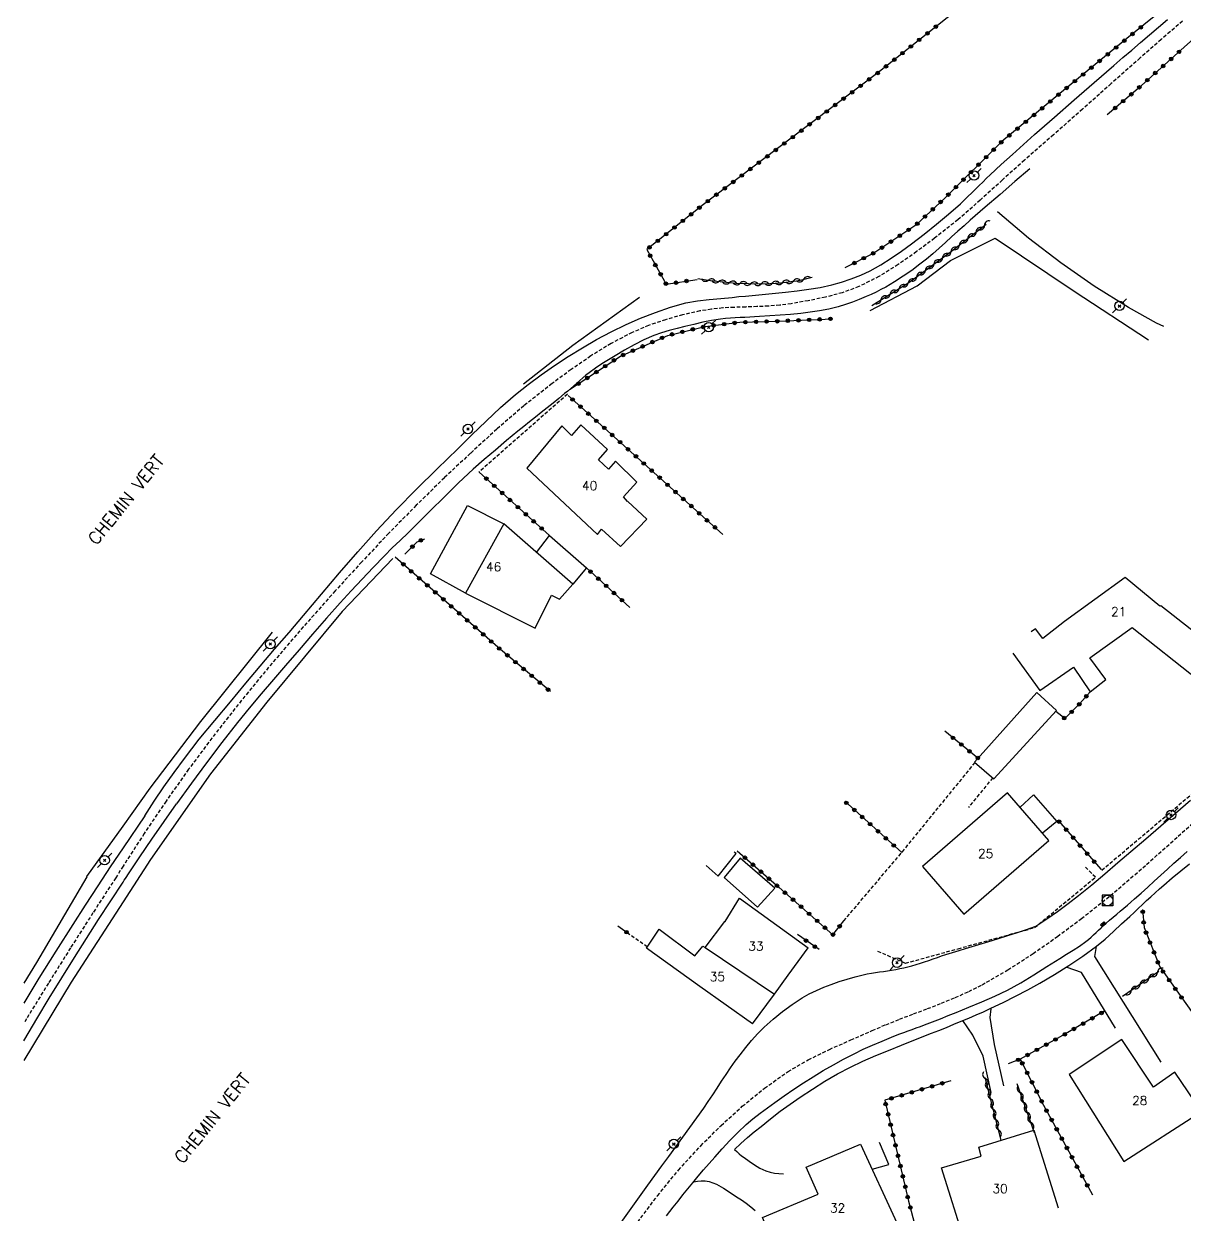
# Model space of a CAD drawing. Header units: millimetres. Extents: x 137000 to 138002, y 152999 to 154002.
# Drawn here: x 137000 to 137163.7, y 153202 to 153369.9 of the extents above; entities that cross this region are included whole.
import ezdxf
from ezdxf.enums import TextEntityAlignment as Align

# ---------------------------------------------------------------- set-up
doc = ezdxf.new("R2010")
doc.units = ezdxf.units.MM
doc.linetypes.add('DASHED', pattern=[0.75, 0.5, -0.25])
doc.layers.get('0').update_dxf_attribs({"linetype": 'CONTINUOUS'})
for name, color, linetype in [('W0001', 6, 'DASHED'), ('W0008', 7, 'CONTINUOUS'), ('W0014', 7, 'CONTINUOUS'), ('W0017', 7, 'CONTINUOUS'), ('W0101', 7, 'CONTINUOUS'), ('W0104', 1, 'CONTINUOUS'), ('W0112', 1, 'DASHED'), ('W0300', 7, 'CONTINUOUS'), ('W0310', 3, 'CONTINUOUS'), ('W0322', 7, 'CONTINUOUS'), ('W0323', 7, 'CONTINUOUS'), ('W0330', 7, 'CONTINUOUS'), ('W0401', 7, 'CONTINUOUS'), ('W0420', 7, 'CONTINUOUS'), ('W0473', 7, 'CONTINUOUS'), ('W0989', 7, 'CONTINUOUS'), ('W0991', 7, 'CONTINUOUS'), ('W1102', 7, 'CONTINUOUS')]:
    doc.layers.add(name, color=color, linetype=linetype)
doc.styles.get("Standard").update_dxf_attribs({"font": 'romans.shx', "width": 0.85})

# ---------------------------------------------------------------- blocks, each defined once
blk = doc.blocks.new('T473')
for p, q in [((-0.166667, 0.166667), (0.166667, -0.166667)), ((-0.166667, -0.166667), (0.166667, 0.166667)), ((0.500001, 0.500001), (1.000002, 1.000002)), ((-1.000002, -1.000002), (-0.500001, -0.500001))]:
    blk.add_line(p, q)
blk.add_ellipse((0, 0), major_axis=(0.471405, 0.471405), ratio=1, start_param=5.4977871438, end_param=11.780972451)
blk = doc.blocks.new('T420')
for p, q in [((0.75, 0.75), (-0.75, 0.75)), ((-0.75, 0.75), (-0.75, -0.75)), ((0.75, 0.75), (0.75, -0.75)), ((0.75, -0.75), (-0.75, -0.75))]:
    blk.add_line(p, q)
blk.add_ellipse((0, 0), major_axis=(-0.53, 0.53), ratio=1, start_param=3.926991, end_param=10.210176)
blk = doc.blocks.new('T401')
for p, q in [((-0.3, 0.3), (0, 0.3)), ((-0.3, -0.25), (-0.3, 0.3)), ((-0.3, 0.15), (0, 0.15)), ((-0.3, 0), (0, 0)), ((0, 0.3), (0, -0.25)), ((-0.3, -0.15), (0, -0.15)), ((-0.3, -0.25), (-0.3, -0.3)), ((-0.3, -0.3), (0, -0.3)), ((0, -0.3), (0, -0.25))]:
    blk.add_line(p, q)
blk = doc.blocks.new('t310o')
at = {"color": 0, "linetype": 'Continuous'}
for centre, start, end in [((-0.5, 0.38), 216.8699, 323.1304), ((0.5, -0.37), 36.8699, 143.1303)]:
    blk.add_arc(centre, 0.625, start, end, dxfattribs=at)
blk = doc.blocks.new('t323o')
at = {"color": 0, "linetype": 'Continuous'}
for radius in [0.25, 0.15]:
    blk.add_circle((0, 0), radius, dxfattribs=at)
blk = doc.blocks.new('t322o')
at = {"color": 0, "linetype": 'Continuous'}
for radius in [0.25, 0.15]:
    blk.add_circle((0, 0), radius, dxfattribs=at)

msp = doc.modelspace()

# ---------------------------------------------------------------- linework, layer by layer
at = {"layer": 'W0001'}
for points in [[(137163.41, 153370.23), (137160.42, 153367.64), (137157.45, 153365.03), (137153.38, 153361.41), (137149.3, 153357.8), (137145.22, 153354.2), (137141.13, 153350.61), (137138.01, 153347.81), (137134.91, 153344.99), (137131.75, 153342.22), (137128.46, 153339.6), (137125.92, 153337.72), (137123.32, 153335.89), (137120.61, 153334.21), (137117.76, 153332.78), (137115.44, 153331.93), (137113.06, 153331.29), (137110.65, 153330.8), (137108.24, 153330.38), (137106.63, 153330.16), (137105.02, 153330.03), (137103.41, 153329.96), (137101.8, 153329.91), (137100.19, 153329.86), (137098.58, 153329.77), (137096.97, 153329.6), (137095.37, 153329.35), (137092.91, 153328.8), (137090.49, 153328.12), (137088.12, 153327.3), (137085.8, 153326.31), (137082.82, 153324.76), (137079.96, 153323), (137077.2, 153321.09), (137074.51, 153319.11), (137070.54, 153315.98), (137066.72, 153312.69), (137063, 153309.28), (137059.33, 153305.83), (137055.36, 153301.95), (137051.47, 153297.99), (137047.66, 153293.96), (137043.92, 153289.86), (137039.42, 153284.8), (137035.01, 153279.67), (137030.71, 153274.45), (137026.53, 153269.12), (137023.25, 153264.71), (137020.07, 153260.22), (137016.99, 153255.67), (137014, 153251.05)], [(137086.58, 153200.84), (137089.38, 153204.56), (137092.33, 153208.17), (137095.48, 153211.62), (137098.34, 153214.46), (137101.34, 153217.18), (137104.48, 153219.74), (137107.79, 153222.07), (137110.64, 153223.75), (137113.62, 153225.2), (137116.65, 153226.53), (137119.66, 153227.86), (137121.58, 153228.69), (137123.53, 153229.47), (137125.49, 153230.21), (137127.45, 153230.95), (137129.41, 153231.71), (137131.36, 153232.51), (137133.28, 153233.37), (137135.15, 153234.32), (137138.81, 153236.42), (137142.35, 153238.71), (137145.79, 153241.14), (137149.17, 153243.65), (137153.84, 153247.38), (137158.37, 153251.29), (137162.83, 153255.28), (137167.32, 153259.23)], [(137014, 153251.05), (137012.96, 153249.39)], [(137012.96, 153249.39), (137009.75, 153244.46), (137006.59, 153239.51), (137003.47, 153234.53), (137000.38, 153229.52), (137000, 153228.89)]]:
    msp.add_lwpolyline(points, dxfattribs=at)
at = {"layer": 'W0008'}
for points in [[(137017.06, 153258.13), (137018.39, 153260.2), (137019.77, 153262.24), (137021.19, 153264.25), (137022.65, 153266.23), (137024.75, 153268.94), (137026.92, 153271.6), (137029.13, 153274.23), (137031.33, 153276.86), (137033.34, 153279.25), (137035.37, 153281.64), (137037.41, 153284.02), (137039.45, 153286.4), (137041.99, 153289.4), (137044.53, 153292.41), (137047.1, 153295.39), (137049.73, 153298.32), (137052.53, 153301.29), (137055.4, 153304.2), (137058.3, 153307.07), (137061.21, 153309.92), (137063.2, 153311.87), (137065.19, 153313.82), (137067.22, 153315.73), (137069.33, 153317.56), (137071.13, 153318.99), (137072.98, 153320.36), (137074.87, 153321.67), (137076.8, 153322.93), (137078.78, 153324.15), (137080.79, 153325.32), (137082.84, 153326.42), (137084.94, 153327.43), (137087, 153328.33), (137089.09, 153329.15), (137091.22, 153329.88), (137093.39, 153330.48), (137095.01, 153330.78), (137096.65, 153330.97), (137098.29, 153331.11), (137099.93, 153331.27), (137100.86, 153331.37), (137101.8, 153331.46), (137102.74, 153331.54), (137103.68, 153331.63), (137104.62, 153331.71), (137105.55, 153331.8), (137106.49, 153331.9), (137107.42, 153332.01), (137109.06, 153332.21), (137110.7, 153332.42), (137112.34, 153332.68), (137113.96, 153333.03), (137115.34, 153333.42), (137116.7, 153333.87), (137118.04, 153334.39), (137119.35, 153334.99), (137120.88, 153335.84), (137122.35, 153336.79), (137123.78, 153337.8), (137125.19, 153338.83), (137126.97, 153340.18), (137128.71, 153341.58), (137130.42, 153343.01), (137132.09, 153344.48), (137132.64, 153344.98), (137133.17, 153345.48), (137133.7, 153345.99), (137134.22, 153346.51), (137134.74, 153347.03), (137135.26, 153347.54), (137135.79, 153348.06), (137136.32, 153348.56), (137137.87, 153350), (137139.43, 153351.42), (137141, 153352.84), (137142.57, 153354.24), (137145.35, 153356.7), (137148.15, 153359.14), (137150.95, 153361.57), (137153.76, 153363.99), (137155.01, 153365.08), (137156.27, 153366.15), (137157.52, 153367.23), (137158.78, 153368.3), (137160.04, 153369.38), (137161.29, 153370.46)], [(137141.9, 153349.4), (137139.79, 153347.6), (137137.69, 153345.79), (137135.59, 153343.97), (137133.49, 153342.16), (137132.61, 153341.38), (137131.73, 153340.59), (137130.86, 153339.79), (137129.99, 153339), (137129.12, 153338.21), (137128.23, 153337.43), (137127.32, 153336.68), (137126.39, 153335.95), (137125.23, 153335.08), (137124.03, 153334.26), (137122.81, 153333.47), (137121.56, 153332.73), (137120.89, 153332.36), (137120.2, 153332.02), (137119.51, 153331.69), (137118.8, 153331.39), (137117.84, 153330.98), (137116.86, 153330.59), (137115.87, 153330.24), (137114.86, 153329.93), (137113.56, 153329.62), (137112.24, 153329.37), (137110.91, 153329.17), (137109.58, 153329), (137108.12, 153328.85), (137106.67, 153328.74), (137105.21, 153328.65), (137103.75, 153328.56), (137103.07, 153328.51), (137102.39, 153328.48), (137101.7, 153328.45), (137101.02, 153328.42), (137100.33, 153328.38), (137099.65, 153328.34), (137098.96, 153328.27), (137098.28, 153328.19), (137097.01, 153327.99), (137095.75, 153327.75), (137094.49, 153327.46), (137093.24, 153327.16), (137092.14, 153326.89), (137091.03, 153326.61), (137089.94, 153326.29), (137088.87, 153325.9), (137087.45, 153325.28), (137086.07, 153324.57), (137084.73, 153323.82), (137083.39, 153323.04), (137082.46, 153322.48), (137081.54, 153321.89), (137080.63, 153321.28), (137079.74, 153320.64), (137079.29, 153320.29), (137078.85, 153319.93), (137078.42, 153319.56), (137077.99, 153319.19), (137077.57, 153318.81), (137077.14, 153318.43), (137076.72, 153318.06), (137076.28, 153317.69), (137075.47, 153317.02), (137074.64, 153316.36), (137073.82, 153315.69), (137072.99, 153315.04), (137072.16, 153314.38), (137071.34, 153313.72), (137070.52, 153313.05), (137069.7, 153312.38), (137068.1, 153311.06), (137066.51, 153309.74), (137064.94, 153308.4), (137063.39, 153307.03), (137061.33, 153305.1), (137059.32, 153303.13), (137057.33, 153301.14), (137055.33, 153299.17), (137054.21, 153298.08), (137053.09, 153297), (137051.97, 153295.92), (137050.87, 153294.81), (137049.28, 153293.18), (137047.72, 153291.53), (137046.16, 153289.86), (137044.63, 153288.18), (137042.67, 153286), (137040.74, 153283.79), (137038.83, 153281.58), (137036.92, 153279.36), (137035.2, 153277.36), (137033.49, 153275.36), (137031.79, 153273.34), (137030.13, 153271.3), (137027.92, 153268.48), (137025.76, 153265.63), (137023.63, 153262.76), (137021.54, 153259.85)], [(137014, 153248.81), (137014.17, 153249.06), (137014.34, 153249.32), (137014.51, 153249.58), (137014.68, 153249.83), (137016.37, 153252.36), (137018.08, 153254.87), (137019.8, 153257.36), (137021.54, 153259.85)], [(137142.74, 153242.57), (137144.27, 153243.6), (137145.79, 153244.67), (137147.28, 153245.76), (137148.75, 153246.89), (137150.63, 153248.4), (137152.47, 153249.96), (137154.3, 153251.55), (137156.12, 153253.12), (137158.24, 153254.92), (137160.35, 153256.72), (137162.45, 153258.53), (137164.55, 153260.35)], [(137017.06, 153258.13), (137014, 153253.64)], [(137014, 153253.64), (137012.2, 153250.95), (137010.42, 153248.26), (137008.66, 153245.55), (137006.91, 153242.83), (137004.51, 153239.05), (137002.14, 153235.24), (137000, 153231.74)], [(137000, 153226.41), (137000.13, 153226.63), (137001.86, 153229.53), (137003.6, 153232.41), (137005.37, 153235.29), (137007.15, 153238.15), (137008.84, 153240.83), (137010.54, 153243.5), (137012.26, 153246.16), (137014, 153248.81)], [(137083.77, 153200.11), (137085.89, 153203.08), (137088.01, 153206.04), (137089, 153207.4), (137089.98, 153208.76), (137090.97, 153210.11), (137091.97, 153211.47), (137092.96, 153212.82), (137093.95, 153214.18), (137094.93, 153215.54), (137095.9, 153216.91), (137096.54, 153217.85), (137097.17, 153218.8), (137097.8, 153219.75), (137098.42, 153220.71), (137099.04, 153221.66), (137099.68, 153222.61), (137100.34, 153223.54), (137101.03, 153224.45), (137101.83, 153225.47), (137102.65, 153226.46), (137103.51, 153227.43), (137104.43, 153228.34), (137105.69, 153229.47), (137107, 153230.54), (137108.37, 153231.55), (137109.8, 153232.47), (137110.78, 153233.02), (137111.79, 153233.51), (137112.83, 153233.96), (137113.87, 153234.37), (137114.99, 153234.76), (137116.12, 153235.12), (137117.25, 153235.44), (137118.4, 153235.72), (137118.97, 153235.84), (137119.54, 153235.94), (137120.11, 153236.04), (137120.68, 153236.12), (137121.26, 153236.2), (137121.83, 153236.29), (137122.4, 153236.38), (137122.97, 153236.48), (137123.54, 153236.59), (137124.1, 153236.71), (137124.67, 153236.84), (137125.23, 153236.98), (137125.84, 153237.16), (137126.45, 153237.35), (137127.05, 153237.55), (137127.65, 153237.76), (137128.25, 153237.97), (137128.85, 153238.18), (137129.45, 153238.39), (137130.05, 153238.59), (137130.98, 153238.88), (137131.91, 153239.16), (137132.84, 153239.44), (137133.77, 153239.72), (137134.7, 153240), (137135.63, 153240.27), (137136.56, 153240.56), (137137.49, 153240.85), (137138.81, 153241.27), (137140.13, 153241.69), (137141.44, 153242.13), (137142.75, 153242.57)], [(137090.65, 153201.71), (137091.58, 153202.93), (137092.27, 153203.81), (137092.95, 153204.68), (137093.65, 153205.54), (137094.35, 153206.4)]]:
    msp.add_lwpolyline(points, dxfattribs=at)
at = {"layer": 'W0014'}
for points in [[(137094.35, 153206.4), (137095.11, 153207.32), (137095.88, 153208.22), (137096.66, 153209.12), (137097.46, 153210.01), (137098.52, 153211.19), (137099.6, 153212.36), (137100.71, 153213.5), (137101.86, 153214.6), (137102.84, 153215.43), (137103.86, 153216.22), (137104.89, 153216.97), (137105.93, 153217.72), (137107.26, 153218.66), (137108.6, 153219.59), (137109.95, 153220.49), (137111.33, 153221.35), (137112.75, 153222.21), (137114.18, 153223.03), (137115.63, 153223.83), (137117.1, 153224.59), (137118.4, 153225.22), (137119.72, 153225.81), (137121.05, 153226.38), (137122.38, 153226.94), (137122.96, 153227.17), (137123.54, 153227.39), (137124.12, 153227.6), (137124.71, 153227.82), (137125.3, 153228.02), (137125.88, 153228.24), (137126.47, 153228.45), (137127.05, 153228.67), (137128.16, 153229.1), (137129.27, 153229.53), (137130.38, 153229.97), (137131.49, 153230.42), (137133.31, 153231.17), (137135.14, 153231.92), (137136.95, 153232.71), (137138.73, 153233.57), (137140.62, 153234.61), (137142.47, 153235.73), (137144.3, 153236.89), (137146.12, 153238.04), (137147.05, 153238.61), (137147.99, 153239.18), (137148.91, 153239.77), (137149.79, 153240.4), (137150.17, 153240.71), (137150.54, 153241.02), (137150.89, 153241.35), (137151.24, 153241.68), (137151.59, 153242.02), (137151.93, 153242.35), (137152.29, 153242.68), (137152.64, 153243.01), (137153.14, 153243.44), (137153.64, 153243.87), (137154.15, 153244.29), (137154.65, 153244.71), (137155.16, 153245.13), (137155.66, 153245.56), (137156.16, 153245.99), (137156.66, 153246.42), (137157.59, 153247.25), (137158.52, 153248.08), (137159.45, 153248.92), (137160.37, 153249.77), (137161.29, 153250.61), (137162.21, 153251.45), (137163.13, 153252.29), (137164.06, 153253.13)], [(137100.24, 153211.1), (137101.15, 153211.94), (137102.08, 153212.76), (137103.02, 153213.56), (137103.98, 153214.35), (137105.33, 153215.42), (137106.69, 153216.47), (137108.08, 153217.5), (137109.5, 153218.48), (137111.23, 153219.61), (137112.98, 153220.7), (137114.77, 153221.74), (137116.59, 153222.71), (137118.36, 153223.55), (137120.16, 153224.32), (137121.97, 153225.05), (137123.78, 153225.78), (137124.83, 153226.21), (137125.89, 153226.64), (137126.95, 153227.06), (137128, 153227.48), (137129.06, 153227.89), (137130.12, 153228.31), (137131.17, 153228.74), (137132.22, 153229.18), (137133.27, 153229.62), (137134.31, 153230.07), (137135.35, 153230.52), (137136.38, 153231), (137138.13, 153231.84), (137139.87, 153232.7), (137141.6, 153233.6), (137143.3, 153234.54), (137145.36, 153235.76), (137147.39, 153237.03), (137149.38, 153238.36), (137151.31, 153239.77), (137152.53, 153240.76), (137153.69, 153241.81), (137154.84, 153242.89), (137155.99, 153243.95), (137156.59, 153244.5), (137157.19, 153245.06), (137157.78, 153245.62), (137158.37, 153246.18), (137158.97, 153246.73), (137159.57, 153247.29), (137160.17, 153247.84), (137160.78, 153248.38), (137161.97, 153249.39), (137163.17, 153250.38), (137164.39, 153251.36)]]:
    msp.add_lwpolyline(points, dxfattribs=at)
at = {"layer": 'W0017'}
for points in [[(137151.26, 153239.72), (137150.99, 153238.32), (137160.35, 153223.38)], [(137153.96, 153228.19), (137149.17, 153236.05), (137147.14, 153236.77)], [(137136.41, 153230.91), (137136.26, 153229.69), (137136.84, 153225.91), (137138.17, 153220.06)], [(137136.42, 153219.11), (137135.33, 153224.27), (137133.83, 153227.2), (137132.42, 153229.26)], [(137100.22, 153211.09), (137100.55, 153210.78), (137100.89, 153210.49), (137101.24, 153210.21), (137101.6, 153209.94), (137102.32, 153209.42), (137103.06, 153208.92), (137103.83, 153208.46), (137104.64, 153208.09), (137105.25, 153207.9), (137105.87, 153207.76), (137106.5, 153207.68), (137107.14, 153207.67)], [(137094.46, 153206.52), (137095, 153206.64), (137095.55, 153206.68), (137096.1, 153206.65), (137096.65, 153206.55), (137097.71, 153206.18), (137098.69, 153205.64), (137099.62, 153205.03), (137100.54, 153204.43), (137101.22, 153203.98), (137101.88, 153203.51), (137102.53, 153203.02), (137103.16, 153202.5)]]:
    msp.add_lwpolyline(points, dxfattribs=at)
at = {"layer": 'W0101'}
for points in [[(137070.96, 153307.16), (137080.9, 153297.83), (137081.49, 153298.57), (137084.17, 153296.12), (137087.88, 153299.99), (137085.18, 153302.46), (137085.16, 153302.46), (137084.58, 153303.13), (137086.48, 153305.19), (137083.44, 153308.18), (137082.46, 153307.06), (137081.04, 153308.36), (137082.34, 153309.79), (137078.55, 153313.3), (137077.25, 153311.78), (137075.87, 153313.14)], [(137138.75, 153261.38), (137126.75, 153250.98), (137132.57, 153244.27), (137144.57, 153254.66)], [(137147.43, 153221.68), (137155.15, 153209.39), (137166.11, 153216.45), (137162.34, 153221.97), (137159.32, 153219.86), (137154.85, 153226.62)], [(137104.21, 153201.47), (137112.02, 153204.8), (137110.33, 153208.6), (137118.02, 153211.85), (137123.11, 153200.73), (137107.52, 153193.82)]]:
    msp.add_lwpolyline(points, close=True, dxfattribs=at)
for points in [[(137057.35, 153292.28), (137062.6, 153301.91), (137067.7, 153299.31)], [(137062.31, 153289.54), (137072.12, 153284.62), (137074.43, 153289.27), (137075.55, 153288.68), (137077.44, 153290.82), (137067.7, 153299.31)], [(137062.31, 153289.54), (137057.35, 153292.28)], [(137168.65, 153281.26), (137160.36, 153287.76), (137160.21, 153287.7), (137155.35, 153291.76), (137146.8, 153285.57), (137143.73, 153283.16), (137142.69, 153284.53), (137142.09, 153284.11)], [(137139.48, 153281.11), (137143.32, 153275.81), (137148.05, 153279.1), (137150.39, 153275.64), (137152.62, 153277.36), (137150.35, 153280.44), (137156.32, 153284.72), (137165.61, 153277.35), (137168.65, 153281.26)], [(137096.08, 153239.57), (137098.88, 153243.26), (137098.9, 153243.26), (137100.96, 153246.55), (137110.65, 153239.52)], [(137102.77, 153228.81), (137095.34, 153234.09), (137087.82, 153239.48), (137089.59, 153242.14), (137094.66, 153238.42), (137095.79, 153239.76), (137096.08, 153239.57)], [(137105.88, 153233), (137107.83, 153235.65), (137110.65, 153239.52)], [(137102.78, 153228.79), (137105.88, 153233)], [(137129.44, 153208.48), (137135.05, 153210.14), (137134.72, 153211.4), (137142.45, 153213.79), (137145.89, 153202.87)], [(137132.79, 153197.88), (137129.44, 153208.48)]]:
    msp.add_lwpolyline(points, dxfattribs=at)
at = {"layer": 'W0104'}
for points in [[(137067.7, 153299.31), (137062.31, 153289.54)], [(137072.3, 153295.3), (137074.15, 153297.66), (137079.36, 153293.1), (137077.44, 153290.82)], [(137097.92, 153249.63), (137100.48, 153252.82), (137100.21, 153253.04)], [(137096.22, 153251.15), (137097.92, 153249.63)], [(137119.67, 153208.29), (137122.01, 153208.96), (137120.71, 153212.07)]]:
    msp.add_lwpolyline(points, dxfattribs=at)
for points in [[(137142.86, 153275.53), (137134.08, 153265.73), (137136.83, 153263.36), (137145.67, 153272.99)], [(137140.49, 153259.33), (137142.42, 153261.12), (137145.7, 153257.33), (137143.67, 153255.69)], [(137105.94, 153247.94), (137101.03, 153252.19), (137098.79, 153249.44), (137103.48, 153245.24)]]:
    msp.add_lwpolyline(points, close=True, dxfattribs=at)
at = {"layer": 'W0112'}
for points in [[(137076.66, 153317.61), (137064.18, 153306.6)], [(137115.65, 153243.32), (137123.91, 153253.07), (137134.17, 153265.65)], [(137152.04, 153250.47), (137169.35, 153265.13)], [(137136.65, 153263.51), (137133.23, 153259.32)], [(137120.4, 153239.07), (137124.36, 153237.36), (137131.77, 153239.4), (137142.57, 153242.38), (137151.14, 153249.48)], [(137151.14, 153249.48), (137149.74, 153250.92)], [(137087.94, 153239.65), (137085.09, 153241.65)]]:
    msp.add_lwpolyline(points, dxfattribs=at)
at = {"layer": 'W0300'}
msp.add_lwpolyline([(137160.79, 153327.15), (137159.75, 153327.65), (137155.81, 153329.82), (137150.96, 153332.87), (137146.26, 153336.14), (137141.71, 153339.62), (137137.32, 153343.31)], dxfattribs=at)
at = {"layer": 'W0310'}
for points in [[(137119.63, 153330.14), (137124.84, 153333.36), (137130.66, 153337.64), (137135.72, 153341.59)], [(137095.08, 153333.94), (137096.85, 153333.66), (137098.63, 153333.44), (137100.42, 153333.29), (137102.21, 153333.21), (137103.72, 153333.19), (137105.23, 153333.23), (137106.73, 153333.33), (137108.23, 153333.5), (137108.98, 153333.61), (137109.72, 153333.75), (137110.45, 153333.93), (137111.18, 153334.13)], [(137160.08, 153236.2), (137154.96, 153232.65)], [(137137.87, 153212.38), (137135.58, 153221.26)], [(137140.08, 153220.39), (137142.52, 153213.46)]]:
    msp.add_lwpolyline(points, dxfattribs=at)
at = {"layer": 'W0322'}
msp.add_lwpolyline([(137162.78, 153373.62), (137155.58, 153367.77), (137146.94, 153360.68), (137137.95, 153353.23), (137129.96, 153345.33), (137125.79, 153341.45), (137119.89, 153337.52), (137115.79, 153335.42)], dxfattribs=at)
at = {"layer": 'W0323'}
for points in [[(137165.15, 153418.71), (137173.99, 153404.67), (137158.45, 153392.48), (137137.29, 153376.36), (137120.45, 153362.93), (137107.86, 153353.42), (137095.88, 153344.39), (137087.86, 153338), (137090.6, 153333.13), (137094.95, 153333.8)], [(137168.57, 153370.93), (137162.78, 153365.76), (137157.16, 153360.73), (137152.78, 153357)], [(137076.98, 153318.26), (137084.14, 153322.98), (137090.82, 153325.9), (137096.09, 153327.17), (137100.98, 153327.75), (137106.39, 153327.9), (137114.1, 153328.25)], [(137098.6, 153297.82), (137076.77, 153317.43)], [(137064.21, 153306.62), (137074.15, 153297.66)], [(137053.76, 153295.06), (137055.47, 153296.78), (137056.54, 153297.23)], [(137074.28, 153275.66), (137067.22, 153281.61), (137052.39, 153294.61)], [(137079.36, 153293.1), (137085.48, 153287.55)], [(137150.38, 153275.63), (137148.95, 153273.97), (137146.83, 153271.86), (137145.54, 153272.85)], [(137134.58, 153266.28), (137129.89, 153270.09)], [(137115.78, 153260.19), (137123.82, 153252.96)], [(137145.88, 153257.48), (137151.95, 153250.56)], [(137100.6, 153253.22), (137106.54, 153248.02), (137114.13, 153241.38), (137115.67, 153243.33)], [(137157.79, 153244.94), (137158.01, 153242.38), (137160.21, 153236.85), (137166.75, 153227.62)], [(137085.11, 153241.66), (137083.76, 153242.57)], [(137112.17, 153239.27), (137109.1, 153241.39)], [(137152.46, 153230.62), (137146.93, 153227.38), (137140.53, 153223.84), (137138.85, 153223.18)], [(137140.52, 153223.83), (137143.83, 153217.33), (137150.71, 153204.71)], [(137130.77, 153220.78), (137121.44, 153218.02), (137124.8, 153203.81), (137126.95, 153195.66)]]:
    msp.add_lwpolyline(points, dxfattribs=at)
at = {"layer": 'W0330'}
for points in [[(137119.36, 153329.41), (137126.02, 153332.9), (137130.7, 153336.49), (137136.99, 153339.6)], [(137136.99, 153339.6), (137148.15, 153332.15), (137158.62, 153325.26)], [(137086.82, 153331.25), (137077.44, 153324.49), (137070.46, 153319.05)], [(137052.07, 153294.43), (137044.88, 153286.95), (137034.27, 153274.19), (137026.31, 153264.06), (137017.85, 153251.98)], [(137014, 153256.71), (137017.83, 153262.05), (137024.96, 153271.47), (137035.07, 153284.04)], [(137008.88, 153249.57), (137014, 153256.71)], [(137017.88, 153251.98), (137014, 153246)], [(137008.88, 153249.56), (137001.81, 153237.47), (137000, 153234.55)], [(137014, 153246), (137006.67, 153234.68), (137000, 153223.63)]]:
    msp.add_lwpolyline(points, dxfattribs=at)
at = {"layer": 'W1102'}
msp.add_lwpolyline([(137096.08, 153239.57), (137105.88, 153233)], dxfattribs=at)

# ---------------------------------------------------------------- block references
at = {"layer": 'W0310'}
for p, rotation in [((137135.51, 153341.42), 37.97126057077502), ((137133.15, 153339.58), 37.97126057077502), ((137134.33, 153340.5), 37.97126057077502), ((137130.78, 153337.73), 37.97126057077502), ((137131.96, 153338.65), 37.97126057077502), ((137128.37, 153335.95), 36.27046188901059), ((137129.58, 153336.84), 36.27046188901059), ((137127.16, 153335.07), 36.27046188901059), ((137096.56, 153333.7), 350.8671241275268), ((137098.05, 153333.51), 353.0277822968335), ((137099.54, 153333.36), 355.1884409239353), ((137101.04, 153333.26), 357.3491000082354), ((137102.54, 153333.2), 359.4470814419735), ((137104.04, 153333.2), 1.54636945637094), ((137105.54, 153333.25), 3.800056825195805), ((137107.03, 153333.37), 6.208048221050119), ((137108.52, 153333.54), 8.617297582624623), ((137109.99, 153333.82), 13.31053294903469), ((137124.73, 153333.3), 31.7166544528225), ((137125.95, 153334.18), 36.27046188901059), ((137122.18, 153331.72), 31.7166544528225), ((137123.46, 153332.51), 31.7166544528225), ((137120.9, 153330.93), 31.7166544528225), ((137158.66, 153235.21), 214.7637753770362), ((137159.89, 153236.07), 214.7637753770362), ((137157.43, 153234.36), 214.7637753770362), ((137156.2, 153233.5), 214.7637753770362), ((137135.63, 153221.09), 104.4558576387535), ((137136, 153219.64), 104.4558576387535), ((137136.38, 153218.19), 104.4558576387535), ((137140.53, 153219.12), 289.3776994273597), ((137136.75, 153216.73), 104.4558576387535), ((137141.03, 153217.71), 289.3776994273597), ((137137.12, 153215.28), 104.4558576387535), ((137141.53, 153216.29), 289.3776994273597), ((137142.02, 153214.88), 289.3776994273597), ((137137.5, 153213.83), 104.4558576387535)]:
    msp.add_blockref('t310o', p, dxfattribs=dict(at, rotation=rotation))
at = {"layer": 'W0322'}
for p, rotation in [((137156.38, 153368.41), 219.1412011016959), ((137157.54, 153369.36), 219.1412011016959), ((137155.22, 153367.46), 219.3344759324116), ((137152.9, 153365.56), 219.3344759324116), ((137154.06, 153366.51), 219.3344759324116), ((137150.58, 153363.66), 219.3344759324116), ((137151.74, 153364.61), 219.3344759324116), ((137148.25, 153361.76), 219.3344759324116), ((137149.42, 153362.71), 219.3344759324116), ((137147.09, 153360.81), 219.3344759324116), ((137144.78, 153358.9), 219.6421225645774), ((137145.94, 153359.85), 219.6421225645774), ((137142.47, 153356.98), 219.6421225645774), ((137143.63, 153357.94), 219.6421225645774), ((137140.16, 153355.07), 219.6421225645774), ((137141.32, 153356.03), 219.6421225645774), ((137139.01, 153354.11), 219.6421225645774), ((137136.8, 153352.09), 224.7116129574554), ((137137.86, 153353.15), 224.7116129574554), ((137134.66, 153349.98), 224.7116129574554), ((137135.73, 153351.04), 224.7116129574554), ((137133.6, 153348.92), 224.7116129574554), ((137131.47, 153346.81), 224.7116129574554), ((137132.53, 153347.87), 224.7116129574554), ((137130.4, 153345.76), 224.7116129574554), ((137128.21, 153343.7), 222.8441511291676), ((137129.31, 153344.72), 222.8441511291676), ((137126.01, 153341.66), 222.8441511291676), ((137127.11, 153342.68), 222.8441511291676), ((137123.55, 153339.96), 213.7326549450111), ((137124.8, 153340.79), 213.7326549450111), ((137121.05, 153338.29), 213.7326549450111), ((137122.3, 153339.13), 213.7326549450111), ((137118.47, 153336.79), 207.0772532269734), ((137119.8, 153337.47), 207.0772532269734), ((137117.13, 153336.11), 207.0772532269734)]:
    msp.add_blockref('t322o', p, dxfattribs=dict(at, rotation=rotation))
at = {"layer": 'W0323'}
for p, rotation in [((137127.46, 153368.52), 218.561354142841), ((137128.64, 153369.46), 218.561354142841), ((137125.12, 153366.65), 218.561354142841), ((137126.29, 153367.59), 218.561354142841), ((137123.94, 153365.72), 218.561354142841), ((137162.94, 153365.9), 221.7634448426965), ((137121.6, 153363.85), 218.561354142841), ((137122.77, 153364.78), 218.561354142841), ((137160.7, 153363.9), 221.7760815467063), ((137161.82, 153364.9), 221.7760815467063), ((137119.23, 153362.01), 217.0805429450899), ((137120.43, 153362.91), 217.0805429450899), ((137158.46, 153361.9), 221.7760815467063), ((137159.58, 153362.9), 221.7760815467063), ((137116.84, 153360.2), 217.0805429450899), ((137118.03, 153361.11), 217.0805429450899), ((137156.21, 153359.92), 220.5148431383369), ((137157.34, 153360.9), 221.7760815467063), ((137114.44, 153358.39), 217.0805429450899), ((137115.64, 153359.3), 217.0805429450899), ((137155.06, 153358.95), 220.5148431383369), ((137112.05, 153356.58), 217.0805429450899), ((137113.25, 153357.49), 217.0805429450899), ((137153.92, 153357.97), 220.5148431383369), ((137110.85, 153355.68), 217.0805429450899), ((137108.46, 153353.87), 217.0805429450899), ((137109.66, 153354.77), 217.0805429450899), ((137106.06, 153352.06), 216.9898382349516), ((137107.26, 153352.97), 216.9898382349516), ((137103.67, 153350.26), 216.9898382349516), ((137104.86, 153351.16), 216.9898382349516), ((137101.27, 153348.45), 216.9898382349516), ((137102.47, 153349.36), 216.9898382349516), ((137098.87, 153346.65), 216.9898382349516), ((137100.07, 153347.55), 216.9898382349516), ((137096.48, 153344.84), 216.9898382349516), ((137097.68, 153345.75), 216.9898382349516), ((137095.29, 153343.93), 218.5525129123175), ((137092.95, 153342.06), 218.5525129123175), ((137094.12, 153342.99), 218.5525129123175), ((137090.6, 153340.19), 218.5525129123175), ((137091.77, 153341.12), 218.5525129123175), ((137088.25, 153338.32), 218.5525129123175), ((137089.43, 153339.25), 218.5525129123175), ((137088.35, 153337.14), 299.3711521463204), ((137089.08, 153335.83), 299.3711521463204), ((137089.82, 153334.52), 299.3711521463204), ((137090.55, 153333.21), 299.3711521463204), ((137091.99, 153333.34), 8.726375076149877), ((137093.47, 153333.57), 8.726375076149877), ((137110.76, 153328.1), 2.592110890269873), ((137112.26, 153328.17), 2.592110890269873), ((137113.76, 153328.24), 2.592110890269873), ((137092.89, 153326.4), 13.47230161093468), ((137094.35, 153326.75), 13.47230161093468), ((137095.81, 153327.1), 13.47230161093468), ((137097.29, 153327.31), 6.748559806133083), ((137098.78, 153327.49), 6.748559806133083), ((137100.27, 153327.66), 6.748559806133083), ((137101.77, 153327.77), 1.673785427337226), ((137103.27, 153327.81), 1.673785427337226), ((137104.77, 153327.86), 1.673785427337226), ((137106.27, 153327.9), 1.673785427337226), ((137107.76, 153327.97), 2.592110890269873), ((137109.26, 153328.03), 2.592110890269873), ((137088.65, 153324.96), 23.62262911130454), ((137090.02, 153325.56), 23.62262911130454), ((137091.43, 153326.05), 13.47230161093468), ((137084.53, 153323.15), 23.62262911130454), ((137085.9, 153323.75), 23.62262911130454), ((137087.28, 153324.35), 23.62262911130454), ((137081.99, 153321.57), 33.39168366348112), ((137083.24, 153322.39), 33.39168366348112), ((137079.48, 153319.91), 33.39168366348112), ((137080.74, 153320.74), 33.39168366348112), ((137078.23, 153319.09), 33.39168366348112), ((137077.4, 153316.87), 138.0558794050901), ((137078.52, 153315.86), 138.0558794050901), ((137079.63, 153314.86), 138.0558794050901), ((137080.75, 153313.86), 138.0558794050901), ((137081.87, 153312.86), 138.0558794050901), ((137082.98, 153311.85), 138.0558794050901), ((137084.1, 153310.85), 138.0558794050901), ((137085.21, 153309.85), 138.0558794050901), ((137086.33, 153308.85), 138.0558794050901), ((137087.44, 153307.84), 138.0558794050901), ((137088.56, 153306.84), 138.0558794050901), ((137065.24, 153305.7), 317.9739666443527), ((137066.35, 153304.69), 317.9739666443527), ((137089.68, 153305.84), 138.0558794050901), ((137090.79, 153304.83), 138.0558794050901), ((137067.47, 153303.69), 317.9739666443527), ((137091.91, 153303.83), 138.0558794050901), ((137093.02, 153302.83), 138.0558794050901), ((137068.58, 153302.68), 317.9739666443527), ((137069.69, 153301.68), 317.9739666443527), ((137094.14, 153301.83), 138.0558794050901), ((137070.81, 153300.68), 317.9739666443527), ((137071.92, 153299.67), 317.9739666443527), ((137095.25, 153300.82), 138.0558794050901), ((137096.37, 153299.82), 138.0558794050901), ((137073.04, 153298.67), 317.9739666443527), ((137097.49, 153298.82), 138.0558794050901), ((137054.81, 153296.12), 45.15020705954257), ((137055.99, 153297), 22.83127359780236), ((137053.52, 153293.62), 138.7534091232658), ((137054.64, 153292.63), 138.7534091232658), ((137055.77, 153291.64), 138.7534091232658), ((137079.92, 153292.59), 317.794264527832), ((137081.03, 153291.59), 317.794264527832), ((137056.9, 153290.66), 138.7534091232658), ((137058.03, 153289.67), 138.7534091232658), ((137082.14, 153290.58), 317.794264527832), ((137083.25, 153289.57), 317.794264527832), ((137059.16, 153288.68), 138.7534091232658), ((137060.28, 153287.69), 138.7534091232658), ((137084.36, 153288.56), 317.794264527832), ((137061.41, 153286.7), 138.7534091232658), ((137062.54, 153285.71), 138.7534091232658), ((137063.67, 153284.72), 138.7534091232658), ((137064.8, 153283.73), 138.7534091232658), ((137065.92, 153282.74), 138.7534091232658), ((137067.05, 153281.75), 138.7534091232658), ((137068.2, 153280.79), 139.9012924947236), ((137069.34, 153279.82), 139.9012924947236), ((137070.49, 153278.85), 139.9012924947236), ((137071.64, 153277.89), 139.9012924947236), ((137072.78, 153276.92), 139.9012924947236), ((137073.93, 153275.95), 139.9012924947236), ((137149.85, 153275.01), 229.3958630203301), ((137147.8, 153272.82), 224.9324501850738), ((137148.86, 153273.88), 224.9324501850738), ((137146.73, 153271.93), 142.2298744785551), ((137131.05, 153269.14), 140.9622861059641), ((137132.22, 153268.2), 140.9622861059641), ((137133.38, 153267.25), 140.9622861059641), ((137134.55, 153266.31), 140.9622861059641), ((137116.01, 153259.98), 318.023458975274), ((137117.13, 153258.98), 318.023458975274), ((137118.24, 153257.97), 318.023458975274), ((137119.36, 153256.97), 318.023458975274), ((137120.47, 153255.97), 318.023458975274), ((137146.02, 153257.33), 311.2263171733093), ((137147.01, 153256.2), 311.2263171733093), ((137121.59, 153254.96), 318.023458975274), ((137148, 153255.07), 311.2263171733093), ((137122.7, 153253.96), 318.023458975274), ((137148.98, 153253.94), 311.2263171733093), ((137149.97, 153252.81), 311.2263171733093), ((137101.72, 153252.23), 318.831790179528), ((137102.85, 153251.25), 318.831790179528), ((137150.96, 153251.69), 311.2263171733093), ((137103.98, 153250.26), 318.831790179528), ((137105.11, 153249.27), 318.831790179528), ((137106.24, 153248.28), 318.831790179528), ((137107.37, 153247.3), 318.8023194426659), ((137108.5, 153246.31), 318.8023194426659), ((137109.63, 153245.32), 318.8023194426659), ((137110.76, 153244.33), 318.8023194426659), ((137157.82, 153244.61), 274.8579084858082), ((137111.89, 153243.34), 318.8023194426659), ((137113.01, 153242.36), 318.8023194426659), ((137115.07, 153242.57), 51.74697198617386), ((137157.95, 153243.12), 274.8579084858082), ((137085, 153241.73), 145.7217795431387), ((137114.14, 153241.39), 51.74697198617386), ((137158.29, 153241.67), 291.6600712381559), ((137110.33, 153240.54), 145.4891078190983), ((137111.57, 153239.69), 145.4891078190983), ((137158.84, 153240.28), 291.6600712381559), ((137159.4, 153238.89), 291.6600712381559), ((137159.95, 153237.49), 291.6600712381559), ((137160.67, 153236.19), 305.3386040301659), ((137161.54, 153234.97), 305.3386040301659), ((137162.41, 153233.74), 305.3386040301659), ((137163.28, 153232.52), 305.3386040301659), ((137150.71, 153229.59), 210.3754052992688), ((137152.01, 153230.35), 210.3754052992688), ((137146.83, 153227.32), 208.935090575985), ((137148.13, 153228.08), 210.3754052992688), ((137149.42, 153228.83), 210.3754052992688), ((137144.21, 153225.87), 208.935090575985), ((137145.52, 153226.59), 208.935090575985), ((137141.58, 153224.42), 208.935090575985), ((137142.89, 153225.14), 208.935090575985), ((137140.25, 153223.73), 201.3474859634282), ((137140.82, 153223.24), 297.0005918718247), ((137141.51, 153221.9), 297.0005918718247), ((137142.19, 153220.56), 297.0005918718247), ((137125.25, 153219.15), 196.5120940570936), ((137126.69, 153219.57), 196.5120940570936), ((137128.12, 153220), 196.5120940570936), ((137129.56, 153220.42), 196.5120940570936), ((137142.87, 153219.23), 297.0005918718247), ((137121.56, 153217.5), 283.3263397328915), ((137122.37, 153218.29), 196.5120940570936), ((137123.81, 153218.72), 196.5120940570936), ((137143.55, 153217.89), 297.0005918718247), ((137121.91, 153216.04), 283.3263397328915), ((137144.25, 153216.57), 298.5612226056648), ((137122.25, 153214.58), 283.3263397328915), ((137144.97, 153215.25), 298.5612226056648), ((137145.69, 153213.93), 298.5612226056648), ((137122.6, 153213.12), 283.3263397328915), ((137146.4, 153212.61), 298.5612226056648), ((137122.94, 153211.66), 283.3263397328915), ((137147.12, 153211.3), 298.5612226056648), ((137123.29, 153210.2), 283.3263397328915), ((137147.84, 153209.98), 298.5612226056648), ((137123.64, 153208.75), 283.3263397328915), ((137123.98, 153207.29), 283.3263397328915), ((137148.55, 153208.66), 298.5612226056648), ((137149.27, 153207.34), 298.5612226056648), ((137124.33, 153205.83), 283.3263397328915), ((137149.99, 153206.03), 298.5612226056648), ((137124.67, 153204.37), 283.3263397328915), ((137125.04, 153202.91), 284.7541930352505)]:
    msp.add_blockref('t323o', p, dxfattribs=dict(at, rotation=rotation))
at = {"layer": 'W0401', "rotation": 312.4490289606933}
msp.add_blockref('T401', (137152.3, 153242.77), dxfattribs=at)
at = {"layer": 'W0420'}
msp.add_blockref('T420', (137152.84, 153246.21), dxfattribs=at)
at = {"layer": 'W0473'}
for p in [(137134.02, 153348.45), (137154.54, 153330.07), (137096.6, 153327.06), (137062.64, 153312.7), (137034.77, 153282.37), (137161.81, 153258.27), (137011.4, 153251.88), (137123.17, 153237.44), (137091.68, 153211.88)]:
    msp.add_blockref('T473', p, dxfattribs=at)

# ---------------------------------------------------------------- texts
at = {"layer": 'W0989'}
for p in [(137010.24, 153296.2), (137022.42, 153208.95)]:
    msp.add_text('CHEMIN VERT   ', height=1.75, rotation=51.057, dxfattribs=at).set_placement(p)
at = {"layer": 'W0991'}
for s, p in [('40', (137079.8, 153304.71)), ('46', (137066.26, 153293.27)), ('21', (137154.42, 153286.95)), ('25', (137135.66, 153252.82)), ('33', (137103.26, 153239.77)), ('35', (137097.82, 153235.46)), ('28', (137157.4, 153218)), ('30', (137137.7, 153205.56)), ('32', (137114.78, 153202.83))]:
    msp.add_text(s, height=1.25, dxfattribs=at).set_placement(p, align=Align.MIDDLE_CENTER)

doc.saveas('drawing.dxf')
